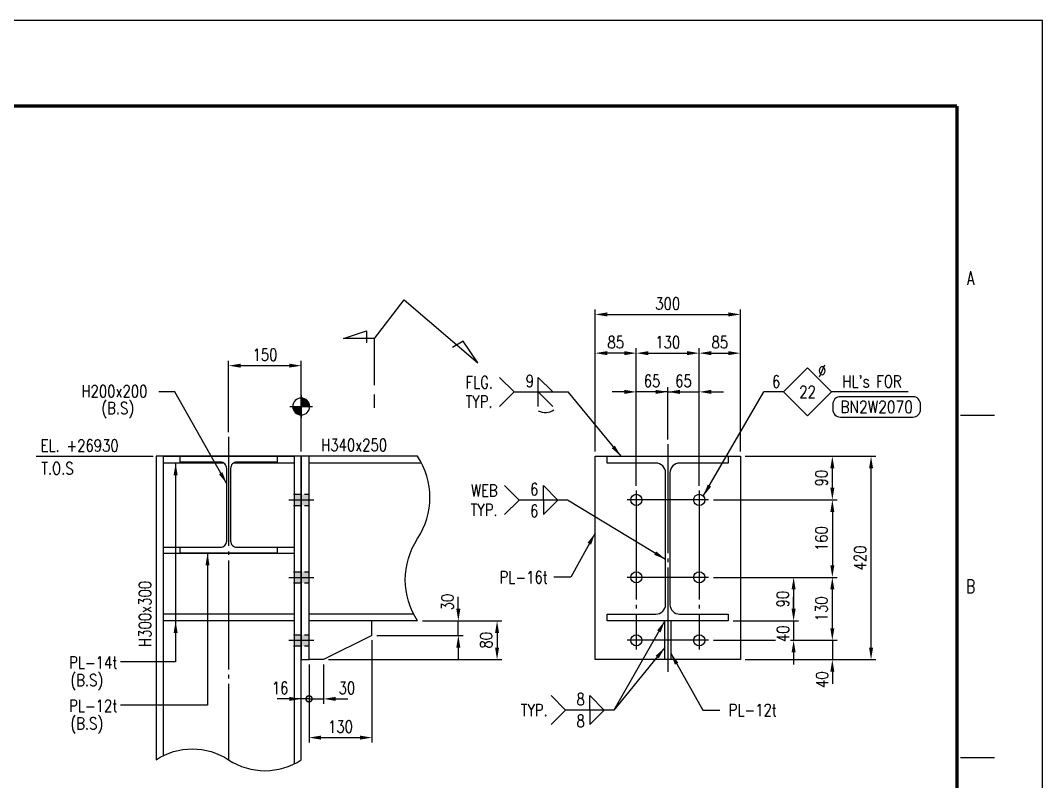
# Model space of a CAD drawing. Header units: millimetres. Extents: x 0 to 232280, y -26939 to 23794.
# Drawn here: x 223835 to 232280, y 17506 to 23794 of the extents above; entities that cross this region are included whole.
import ezdxf
from ezdxf.enums import TextEntityAlignment as Align

# ---------------------------------------------------------------- set-up
doc = ezdxf.new("R2010")
doc.units = ezdxf.units.MM
doc.header["$LTSCALE"] = 30
doc.linetypes.add('JNK-CENTER', pattern=[34, 30, -1.5, 1, -1.5])
doc.linetypes.add('JNK-HIDDEN', pattern=[3, 2, -1])
for name, color, linetype in [('CEN-R', 1, 'JNK-CENTER'), ('CON-C', 4, 'Continuous'), ('CON-G', 3, 'Continuous'), ('CON-W', 7, 'Continuous'), ('CON-Y', 2, 'Continuous'), ('Dim-W', 7, 'Continuous'), ('HID-Y', 2, 'JNK-HIDDEN'), ('STL-OBJT', 7, 'Continuous'), ('TXT-Y', 2, 'Continuous')]:
    doc.layers.add(name, color=color, linetype=linetype)
doc.styles.add('ROMANS', font='ROMANS.shx', dxfattribs={"width": 0.8})
doc.styles.add('SIMPLEX', font='simplex.shx', dxfattribs={"width": 0.8})
doc.dimstyles.new('DIM40', dxfattribs={"dimscale": 40, "dimtxt": 2.5, "dimasz": 2.5, "dimexe": 1, "dimexo": 1, "dimgap": 1, "dimtad": 1, "dimdec": 0, "dimdsep": 46, "dimtxsty": 'SIMPLEX', "dimcen": 0, "dimclrd": 7, "dimclre": 7, "dimclrt": 2, "dimadec": 1, "dimazin": 2, "dimtfac": 1, "dimtdec": 0, "dimtix": 1, "dimtmove": 2, "dimatfit": 2, "dimfxl": 1, "dimtolj": 1, "dimtzin": 0, "dimarcsym": 1})
doc.dimstyles.new('DIM40x4', dxfattribs={"dimscale": 40, "dimtxt": 2.5, "dimasz": 2.5, "dimexe": 1, "dimexo": 1, "dimgap": 1, "dimtad": 1, "dimdec": 1, "dimlfac": 0.25, "dimdsep": 46, "dimtxsty": 'SIMPLEX', "dimcen": 2.5, "dimclrd": 7, "dimclre": 7, "dimclrt": 2, "dimadec": 1, "dimazin": 2, "dimtfac": 1, "dimtdec": 1, "dimtmove": 2, "dimatfit": 3, "dimfxl": 1, "dimtfill": 1, "dimtolj": 1, "dimtzin": 0, "dimarcsym": 1})

# ---------------------------------------------------------------- blocks, each defined once
blk = doc.blocks.new('TITLE')
at = {"color": 7}
for p, q in [((841, 594.85), (0, 594.85)), ((841, 0), (841, 594.85)), ((824.02, 513.34), (831.1, 513.34)), ((824.02, 442.6), (831.1, 442.6))]:
    blk.add_line(p, q, dxfattribs=at)
at = {"color": 7, "const_width": 0.707}
for points in [[(823.32, 577.17), (27.94, 577.17)], [(823.32, 17.33), (823.32, 577.17)]]:
    blk.add_lwpolyline(points, dxfattribs=at)
at = {"color": 7, "style": 'ROMANS', "width": 0.7}
for s, p in [('A', (826.15, 541.63)), ('B', (826.15, 477.97))]:
    blk.add_text(s, height=2.83, dxfattribs=at).set_placement(p, align=Align.MIDDLE)
blk = doc.blocks.new('FS-MARK')
h = blk.add_hatch(color=256)
edge = h.paths.add_edge_path()
edge.add_arc((0, 0), 1.75, 90, 180)
edge.add_line((-1.75, 0), (0, 0))
edge.add_line((0, 0), (0, 1.75))
h = blk.add_hatch(color=256)
edge = h.paths.add_edge_path()
edge.add_line((0, 0), (0, -1.75))
edge.add_arc((0, 0), 1.75, 270, 360)
edge.add_line((1.75, 0), (0, 0))
for p, q in [((0, 2.33), (0, -2.33)), ((2.33, 0), (-2.33, 0))]:
    blk.add_line(p, q)
blk.add_circle((0, 0), 1.75)
at = {"layer": 'CON-Y', "style": 'SIMPLEX', "width": 0.8}
blk.add_attdef('F.S.', (3.19, 1), '', height=2.5, dxfattribs=at)
blk = doc.blocks.new('*D2418')
at = {"layer": 'DEFPOINTS', "color": 0, "transparency": 16777216}
for p in [(226155.2, 20942), (225555.2, 20352.7), (226155.2, 20193)]:
    blk.add_point(p, dxfattribs=at)
at = {"layer": 'Dim-W', "color": 7, "lineweight": -2, "transparency": 16777216}
for p, q in [((225555.2, 20392.7), (225555.2, 20982)), ((226155.2, 20233), (226155.2, 20982)), ((225655.2, 20942), (226055.2, 20942))]:
    blk.add_line(p, q, dxfattribs=at)
at = {"layer": 'Dim-W', "color": 7, "transparency": 16777216}
for points in [[(225655.2, 20958.7), (225655.2, 20925.4), (225555.2, 20942)], [(226055.2, 20958.7), (226055.2, 20925.4), (226155.2, 20942)]]:
    blk.add_solid(points, dxfattribs=at)
at = {"layer": 'Dim-W', "color": 2, "transparency": 16777216, "insert": (225855.2, 21032), "char_height": 100, "attachment_point": 5, "style": 'SIMPLEX', "bg_fill": 3, "box_fill_scale": 1.1, "bg_fill_color": 256, "bg_fill_true_color": 13158600, "bg_fill_transparency": 0}
blk.add_mtext('\\A1;150', dxfattribs=at)
blk = doc.blocks.new('*D2419')
at = {"layer": 'DEFPOINTS', "color": 0, "transparency": 16777216}
for p in [(229443.2, 20725.3), (229183.2, 20293), (229443.2, 19909.7)]:
    blk.add_point(p, dxfattribs=at)
at = {"layer": 'Dim-W', "color": 7, "lineweight": -2, "transparency": 16777216}
for p, q in [((229083.2, 20725.3), (228983.2, 20725.3)), ((229183.2, 20333), (229183.2, 20765.3)), ((229183.2, 20725.3), (229443.2, 20725.3)), ((229443.2, 19949.7), (229443.2, 20765.3)), ((229543.2, 20725.3), (229643.2, 20725.3))]:
    blk.add_line(p, q, dxfattribs=at)
at = {"layer": 'Dim-W', "color": 7, "transparency": 16777216}
for points in [[(229083.2, 20742), (229083.2, 20708.6), (229183.2, 20725.3)], [(229543.2, 20742), (229543.2, 20708.6), (229443.2, 20725.3)]]:
    blk.add_solid(points, dxfattribs=at)
at = {"layer": 'Dim-W', "color": 2, "transparency": 16777216, "insert": (229313.2, 20815.3), "char_height": 100, "attachment_point": 5, "style": 'SIMPLEX', "bg_fill": 3, "box_fill_scale": 1.1, "bg_fill_color": 256, "bg_fill_true_color": 13158600, "bg_fill_transparency": 0}
blk.add_mtext('\\A1;65', dxfattribs=at)
blk = doc.blocks.new('*D2420')
at = {"layer": 'DEFPOINTS', "color": 0, "transparency": 16777216}
for p in [(228923.2, 20725.3), (229183.2, 20293), (228923.2, 19909.7)]:
    blk.add_point(p, dxfattribs=at)
at = {"layer": 'Dim-W', "color": 7, "lineweight": -2, "transparency": 16777216}
for p, q in [((228823.2, 20725.3), (228723.2, 20725.3)), ((228923.2, 19949.7), (228923.2, 20765.3)), ((229183.2, 20725.3), (228923.2, 20725.3)), ((229183.2, 20333), (229183.2, 20765.3)), ((229283.2, 20725.3), (229383.2, 20725.3))]:
    blk.add_line(p, q, dxfattribs=at)
at = {"layer": 'Dim-W', "color": 7, "transparency": 16777216}
for points in [[(228823.2, 20742), (228823.2, 20708.6), (228923.2, 20725.3)], [(229283.2, 20742), (229283.2, 20708.6), (229183.2, 20725.3)]]:
    blk.add_solid(points, dxfattribs=at)
at = {"layer": 'Dim-W', "color": 2, "transparency": 16777216, "insert": (229053.2, 20815.3), "char_height": 100, "attachment_point": 5, "style": 'SIMPLEX', "bg_fill": 3, "box_fill_scale": 1.1, "bg_fill_color": 256, "bg_fill_true_color": 13158600, "bg_fill_transparency": 0}
blk.add_mtext('\\A1;65', dxfattribs=at)
blk = doc.blocks.new('*D2421')
at = {"layer": 'DEFPOINTS', "color": 0, "transparency": 16777216}
for p in [(229443.2, 21045.3), (228923.2, 19909.7), (229443.2, 19909.7)]:
    blk.add_point(p, dxfattribs=at)
at = {"layer": 'Dim-W', "color": 7, "lineweight": -2, "transparency": 16777216}
for p, q in [((228923.2, 19949.7), (228923.2, 21085.3)), ((229023.2, 21045.3), (229343.2, 21045.3)), ((229443.2, 19949.7), (229443.2, 21085.3))]:
    blk.add_line(p, q, dxfattribs=at)
at = {"layer": 'Dim-W', "color": 7, "transparency": 16777216}
for points in [[(229023.2, 21062), (229023.2, 21028.6), (228923.2, 21045.3)], [(229343.2, 21062), (229343.2, 21028.6), (229443.2, 21045.3)]]:
    blk.add_solid(points, dxfattribs=at)
at = {"layer": 'Dim-W', "color": 2, "transparency": 16777216, "insert": (229183.2, 21135.3), "char_height": 100, "attachment_point": 5, "style": 'SIMPLEX', "bg_fill": 3, "box_fill_scale": 1.1, "bg_fill_color": 256, "bg_fill_true_color": 13158600, "bg_fill_transparency": 0}
blk.add_mtext('\\A1;130', dxfattribs=at)
blk = doc.blocks.new('*D2422')
at = {"layer": 'DEFPOINTS', "color": 0, "transparency": 16777216}
for p in [(228583.2, 21045.3), (228583.2, 20193), (228923.2, 19909.7)]:
    blk.add_point(p, dxfattribs=at)
at = {"layer": 'Dim-W', "color": 7, "lineweight": -2, "transparency": 16777216}
for p, q in [((228583.2, 20233), (228583.2, 21085.3)), ((228823.2, 21045.3), (228683.2, 21045.3)), ((228923.2, 19949.7), (228923.2, 21085.3))]:
    blk.add_line(p, q, dxfattribs=at)
at = {"layer": 'Dim-W', "color": 7, "transparency": 16777216}
for points in [[(228683.2, 21062), (228683.2, 21028.6), (228583.2, 21045.3)], [(228823.2, 21062), (228823.2, 21028.6), (228923.2, 21045.3)]]:
    blk.add_solid(points, dxfattribs=at)
at = {"layer": 'Dim-W', "color": 2, "transparency": 16777216, "insert": (228753.2, 21135.3), "char_height": 100, "attachment_point": 5, "style": 'SIMPLEX', "bg_fill": 3, "box_fill_scale": 1.1, "bg_fill_color": 256, "bg_fill_true_color": 13158600, "bg_fill_transparency": 0}
blk.add_mtext('\\A1;85', dxfattribs=at)
blk = doc.blocks.new('*D2423')
at = {"layer": 'DEFPOINTS', "color": 0, "transparency": 16777216}
for p in [(229783.2, 21045.3), (229783.2, 20193), (229443.2, 19909.7)]:
    blk.add_point(p, dxfattribs=at)
at = {"layer": 'Dim-W', "color": 7, "lineweight": -2, "transparency": 16777216}
for p, q in [((229443.2, 19949.7), (229443.2, 21085.3)), ((229543.2, 21045.3), (229683.2, 21045.3)), ((229783.2, 20233), (229783.2, 21085.3))]:
    blk.add_line(p, q, dxfattribs=at)
at = {"layer": 'Dim-W', "color": 7, "transparency": 16777216}
for points in [[(229543.2, 21062), (229543.2, 21028.6), (229443.2, 21045.3)], [(229683.2, 21062), (229683.2, 21028.6), (229783.2, 21045.3)]]:
    blk.add_solid(points, dxfattribs=at)
at = {"layer": 'Dim-W', "color": 2, "transparency": 16777216, "insert": (229613.2, 21135.3), "char_height": 100, "attachment_point": 5, "style": 'SIMPLEX', "bg_fill": 3, "box_fill_scale": 1.1, "bg_fill_color": 256, "bg_fill_true_color": 13158600, "bg_fill_transparency": 0}
blk.add_mtext('\\A1;85', dxfattribs=at)
blk = doc.blocks.new('*D2424')
at = {"layer": 'DEFPOINTS', "color": 0, "transparency": 16777216}
for p in [(229783.2, 21365.3), (228583.2, 20193), (229783.2, 20193)]:
    blk.add_point(p, dxfattribs=at)
at = {"layer": 'Dim-W', "color": 7, "lineweight": -2, "transparency": 16777216}
for p, q in [((228583.2, 20233), (228583.2, 21405.3)), ((229783.2, 20233), (229783.2, 21405.3)), ((228683.2, 21365.3), (229683.2, 21365.3))]:
    blk.add_line(p, q, dxfattribs=at)
at = {"layer": 'Dim-W', "color": 7, "transparency": 16777216}
for points in [[(228683.2, 21382), (228683.2, 21348.6), (228583.2, 21365.3)], [(229683.2, 21382), (229683.2, 21348.6), (229783.2, 21365.3)]]:
    blk.add_solid(points, dxfattribs=at)
at = {"layer": 'Dim-W', "color": 2, "transparency": 16777216, "insert": (229183.2, 21455.3), "char_height": 100, "attachment_point": 5, "style": 'SIMPLEX', "bg_fill": 3, "box_fill_scale": 1.1, "bg_fill_color": 256, "bg_fill_true_color": 13158600, "bg_fill_transparency": 0}
blk.add_mtext('\\A1;300', dxfattribs=at)
blk = doc.blocks.new('*D2425')
at = {"layer": 'DEFPOINTS', "color": 0, "transparency": 16777216}
for p in [(229519.9, 19193), (230543.1, 19193), (229519.9, 18673)]:
    blk.add_point(p, dxfattribs=at)
at = {"layer": 'Dim-W', "color": 7, "lineweight": -2, "transparency": 16777216}
for p, q in [((229559.9, 19193), (230583.1, 19193)), ((230543.1, 18773), (230543.1, 19093)), ((229559.9, 18673), (230583.1, 18673))]:
    blk.add_line(p, q, dxfattribs=at)
at = {"layer": 'Dim-W', "color": 7, "transparency": 16777216}
for points in [[(230526.4, 19093), (230559.7, 19093), (230543.1, 19193)], [(230526.4, 18773), (230559.7, 18773), (230543.1, 18673)]]:
    blk.add_solid(points, dxfattribs=at)
at = {"layer": 'Dim-W', "color": 2, "transparency": 16777216, "insert": (230453.1, 18933), "char_height": 100, "attachment_point": 5, "rotation": 90, "style": 'SIMPLEX', "bg_fill": 3, "box_fill_scale": 1.1, "bg_fill_color": 256, "bg_fill_true_color": 13158600, "bg_fill_transparency": 0}
blk.add_mtext('\\A1;130', dxfattribs=at)
blk = doc.blocks.new('*D2426')
at = {"layer": 'DEFPOINTS', "color": 0, "transparency": 16777216}
for p in [(229519.9, 19833), (229519.9, 19193), (230543.1, 19193)]:
    blk.add_point(p, dxfattribs=at)
at = {"layer": 'Dim-W', "color": 7, "lineweight": -2, "transparency": 16777216}
for p, q in [((229559.9, 19833), (230583.1, 19833)), ((230543.1, 19733), (230543.1, 19293)), ((229559.9, 19193), (230583.1, 19193))]:
    blk.add_line(p, q, dxfattribs=at)
at = {"layer": 'Dim-W', "color": 7, "transparency": 16777216}
for points in [[(230526.4, 19733), (230559.7, 19733), (230543.1, 19833)], [(230526.4, 19293), (230559.7, 19293), (230543.1, 19193)]]:
    blk.add_solid(points, dxfattribs=at)
at = {"layer": 'Dim-W', "color": 2, "transparency": 16777216, "insert": (230453.1, 19513), "char_height": 100, "attachment_point": 5, "rotation": 90, "style": 'SIMPLEX', "bg_fill": 3, "box_fill_scale": 1.1, "bg_fill_color": 256, "bg_fill_true_color": 13158600, "bg_fill_transparency": 0}
blk.add_mtext('\\A1;160', dxfattribs=at)
blk = doc.blocks.new('*D2427')
at = {"layer": 'DEFPOINTS', "color": 0, "transparency": 16777216}
for p in [(229783.2, 20193), (230543.1, 20193), (229519.9, 19833)]:
    blk.add_point(p, dxfattribs=at)
at = {"layer": 'Dim-W', "color": 7, "lineweight": -2, "transparency": 16777216}
for p, q in [((229823.2, 20193), (230583.1, 20193)), ((230543.1, 19933), (230543.1, 20093)), ((229559.9, 19833), (230583.1, 19833))]:
    blk.add_line(p, q, dxfattribs=at)
at = {"layer": 'Dim-W', "color": 7, "transparency": 16777216}
for points in [[(230526.4, 20093), (230559.7, 20093), (230543.1, 20193)], [(230526.4, 19933), (230559.7, 19933), (230543.1, 19833)]]:
    blk.add_solid(points, dxfattribs=at)
at = {"layer": 'Dim-W', "color": 2, "transparency": 16777216, "insert": (230453.1, 20013), "char_height": 100, "attachment_point": 5, "rotation": 90, "style": 'SIMPLEX', "bg_fill": 3, "box_fill_scale": 1.1, "bg_fill_color": 256, "bg_fill_true_color": 13158600, "bg_fill_transparency": 0}
blk.add_mtext('\\A1;90', dxfattribs=at)
blk = doc.blocks.new('*D2428')
at = {"layer": 'DEFPOINTS', "color": 0, "transparency": 16777216}
for p in [(229519.9, 19193), (229683.2, 18833), (230223.1, 18833)]:
    blk.add_point(p, dxfattribs=at)
at = {"layer": 'Dim-W', "color": 7, "lineweight": -2, "transparency": 16777216}
for p, q in [((229559.9, 19193), (230263.1, 19193)), ((230223.1, 19093), (230223.1, 18933)), ((229723.2, 18833), (230263.1, 18833))]:
    blk.add_line(p, q, dxfattribs=at)
at = {"layer": 'Dim-W', "color": 7, "transparency": 16777216}
for points in [[(230206.4, 19093), (230239.7, 19093), (230223.1, 19193)], [(230206.4, 18933), (230239.7, 18933), (230223.1, 18833)]]:
    blk.add_solid(points, dxfattribs=at)
at = {"layer": 'Dim-W', "color": 2, "transparency": 16777216, "insert": (230133.1, 19013), "char_height": 100, "attachment_point": 5, "rotation": 90, "style": 'SIMPLEX', "bg_fill": 3, "box_fill_scale": 1.1, "bg_fill_color": 256, "bg_fill_true_color": 13158600, "bg_fill_transparency": 0}
blk.add_mtext('\\A1;90', dxfattribs=at)
blk = doc.blocks.new('*D2429')
at = {"layer": 'DEFPOINTS', "color": 0, "transparency": 16777216}
for p in [(229783.2, 20193), (230863.1, 20193), (229783.2, 18513)]:
    blk.add_point(p, dxfattribs=at)
at = {"layer": 'Dim-W', "color": 7, "lineweight": -2, "transparency": 16777216}
for p, q in [((229823.2, 20193), (230903.1, 20193)), ((230863.1, 18613), (230863.1, 20093)), ((229823.2, 18513), (230903.1, 18513))]:
    blk.add_line(p, q, dxfattribs=at)
at = {"layer": 'Dim-W', "color": 7, "transparency": 16777216}
for points in [[(230846.4, 20093), (230879.7, 20093), (230863.1, 20193)], [(230846.4, 18613), (230879.7, 18613), (230863.1, 18513)]]:
    blk.add_solid(points, dxfattribs=at)
at = {"layer": 'Dim-W', "color": 2, "transparency": 16777216, "insert": (230773.1, 19353), "char_height": 100, "attachment_point": 5, "rotation": 90, "style": 'SIMPLEX', "bg_fill": 3, "box_fill_scale": 1.1, "bg_fill_color": 256, "bg_fill_true_color": 13158600, "bg_fill_transparency": 0}
blk.add_mtext('\\A1;420', dxfattribs=at)
blk = doc.blocks.new('BOLTHOLE')
at = {"layer": 'CON-W'}
blk.add_line((25.7, 0), (9.9, 0), dxfattribs=at)
blk.add_lwpolyline([(0, 0), (4.95, 4.95), (9.9, 0), (4.95, -4.95)], close=True, dxfattribs=at)
at = {"layer": 'CON-Y', "style": 'SIMPLEX', "width": 0.8}
for s, p in [('%%C', (8.81, 3.12)), ("HL's FOR", (24.37, 0.9))]:
    blk.add_text(s, height=2.5, dxfattribs=at).set_placement(p, align=Align.RIGHT)
blk.add_attdef('4', text='', height=2.5, dxfattribs=at).set_placement((-0.69, 0.87), align=Align.RIGHT)
blk.add_attdef('22', text='', height=2.5, dxfattribs=at).set_placement((4.95, 0), align=Align.MIDDLE_CENTER)
blk = doc.blocks.new('boltmark')
at = {"layer": 'CON-Y'}
blk.add_lwpolyline([(0, -4.2), (15, -4.2, 0.414214), (16.56, -2.64), (16.56, -1.56, 0.414214), (15, 0), (0, 0, 0.414214), (-1.56, -1.56), (-1.56, -2.64, 0.414214)], format="xyb", close=True, dxfattribs=at)
at = {"layer": 'CON-G', "style": 'SIMPLEX', "width": 0.802523}
blk.add_attdef('BN2W1650', text='', height=2.5, dxfattribs=at).set_placement((0, -3.35), (15, -3.35), align=Align.FIT)
blk = doc.blocks.new('*D2396')
at = {"layer": 'DEFPOINTS', "color": 0, "transparency": 16777216}
for p in [(230543.1, 18673), (229783.2, 18513), (230543.1, 18513)]:
    blk.add_point(p, dxfattribs=at)
at = {"layer": 'Dim-W', "color": 7, "lineweight": -2, "transparency": 16777216}
for p, q in [((230543.1, 18773), (230543.1, 18873)), ((230543.1, 18673), (230543.1, 18513)), ((229823.2, 18513), (230583.1, 18513)), ((230543.1, 18413), (230543.1, 18313))]:
    blk.add_line(p, q, dxfattribs=at)
at = {"layer": 'Dim-W', "color": 7, "transparency": 16777216}
blk.add_solid([(230526.4, 18773), (230559.7, 18773), (230543.1, 18673)], dxfattribs=at)
at = {"layer": 'Dim-W', "color": 2, "transparency": 16777216, "insert": (230458.2, 18347.7), "char_height": 100, "attachment_point": 5, "rotation": 90, "style": 'SIMPLEX', "bg_fill": 3, "box_fill_scale": 1.1, "bg_fill_color": 256, "bg_fill_true_color": 13158600, "bg_fill_transparency": 0}
blk.add_mtext('\\A1;40', dxfattribs=at)
at = {"layer": 'Dim-W', "color": 7, "transparency": 16777216}
blk.add_solid([(230526.4, 18413), (230559.7, 18413), (230543.1, 18513)], dxfattribs=at)
blk = doc.blocks.new('*D2397')
at = {"layer": 'Dim-W', "color": 7, "lineweight": -2, "transparency": 16777216}
for p, q in [((230223.1, 18933), (230223.1, 19033)), ((230223.1, 18573), (230223.1, 18473))]:
    blk.add_line(p, q, dxfattribs=at)
at = {"layer": 'Dim-W', "color": 2, "transparency": 16777216, "insert": (230135.3, 18726.5), "char_height": 100, "attachment_point": 5, "rotation": 90, "style": 'SIMPLEX', "bg_fill": 3, "box_fill_scale": 1.1, "bg_fill_color": 256, "bg_fill_true_color": 13158600, "bg_fill_transparency": 0}
blk.add_mtext('\\A1;40', dxfattribs=at)
at = {"layer": 'DEFPOINTS', "color": 0, "transparency": 16777216}
for p in [(230223.1, 18833), (230223.1, 18673), (230223.1, 18673)]:
    blk.add_point(p, dxfattribs=at)
at = {"layer": 'Dim-W', "color": 7, "lineweight": -2, "transparency": 16777216}
blk.add_line((230223.1, 18833), (230223.1, 18673), dxfattribs=at)
at = {"layer": 'Dim-W', "color": 7, "transparency": 16777216}
for points in [[(230206.4, 18933), (230239.7, 18933), (230223.1, 18833)], [(230206.4, 18573), (230239.7, 18573), (230223.1, 18673)]]:
    blk.add_solid(points, dxfattribs=at)
blk = doc.blocks.new('weld-sy6')
blk.add_lwpolyline([(0, -3.2), (0, 0), (3.2, -3.2)])
blk.add_arc((1.53, -1.19), 3.36, 242.2167, 304.6401)
blk = doc.blocks.new('SECMARK4')
at = {"layer": 'CON-C'}
blk.add_line((0, 0), (-2.72, 0), dxfattribs=at)
blk.add_lwpolyline([(-4.67, 0), (-14.32, 0), (-14.32, -6.45), (-15.93, -1.66), (-13.39, -1.66)], dxfattribs=at)
at = {"layer": 'CON-C', "style": 'SIMPLEX', "width": 0.8}
blk.add_attdef('TAG', text='', height=3.5, dxfattribs=at).set_placement((-7.82, -4.86), align=Align.CENTER)
blk = doc.blocks.new('A$C51EC6C90')
at = {"layer": 'CON-C'}
for p, q in [((0, 236.4), (505.7, 859.4)), ((505.7, 859.4), (328.9, 733.4)), ((328.9, 733.4), (382.2, 645.2)), ((326.8, 0), (0, 236.4))]:
    blk.add_line(p, q, dxfattribs=at)
blk = doc.blocks.new('*D2305')
at = {"layer": 'DEFPOINTS', "color": 0, "transparency": 16777216}
for p in [(226219.2, 18513), (226339.2, 18513), (226339.2, 18188.9)]:
    blk.add_point(p, dxfattribs=at)
at = {"layer": 'Dim-W', "color": 7, "lineweight": -2, "transparency": 16777216}
for p, q in [((226219.2, 18473), (226219.2, 18148.9)), ((226339.2, 18473), (226339.2, 18148.9)), ((226219.2, 18188.9), (226119.2, 18188.9)), ((226219.2, 18188.9), (226339.2, 18188.9)), ((226439.2, 18188.9), (226539.2, 18188.9))]:
    blk.add_line(p, q, dxfattribs=at)
at = {"layer": 'Dim-W', "color": 2, "transparency": 16777216, "insert": (226532.2, 18278.9), "char_height": 100, "attachment_point": 5, "style": 'SIMPLEX', "bg_fill": 3, "box_fill_scale": 1.1, "bg_fill_color": 256, "bg_fill_true_color": 13158600, "bg_fill_transparency": 0}
blk.add_mtext('\\A1;30', dxfattribs=at)
at = {"layer": 'Dim-W', "color": 7, "transparency": 16777216}
blk.add_solid([(226439.2, 18205.5), (226439.2, 18172.2), (226339.2, 18188.9)], dxfattribs=at)
blk = doc.blocks.new('_None')
blk = doc.blocks.new('_DotSmall')
at = {"color": 0, "linetype": 'ByBlock', "const_width": 0.5}
blk.add_lwpolyline([(-0.0625, 0, 1), (0.0625, 0, 1)], format="xyb", close=True, dxfattribs=at)
blk = doc.blocks.new('*D2306')
at = {"layer": 'DEFPOINTS', "color": 0, "transparency": 16777216}
for p in [(226155.2, 18188.9), (226155.2, 18188.9), (226219.2, 18188.9)]:
    blk.add_point(p, dxfattribs=at)
at = {"layer": 'Dim-W', "color": 7, "lineweight": -2, "transparency": 16777216}
for p, q in [((226055.2, 18188.9), (225955.2, 18188.9)), ((226219.2, 18188.9), (226155.2, 18188.9)), ((226219.2, 18188.9), (226319.2, 18188.9))]:
    blk.add_line(p, q, dxfattribs=at)
at = {"layer": 'Dim-W', "color": 7, "lineweight": -2, "transparency": 16777216, "xscale": 100, "yscale": 100, "zscale": 100, "rotation": 180}
blk.add_blockref('_DotSmall', (226219.2, 18188.9), dxfattribs=at)
at = {"layer": 'Dim-W', "color": 2, "transparency": 16777216, "insert": (225980, 18278.9), "char_height": 100, "attachment_point": 5, "style": 'SIMPLEX', "bg_fill": 3, "box_fill_scale": 1.1, "bg_fill_color": 256, "bg_fill_true_color": 13158600, "bg_fill_transparency": 0}
blk.add_mtext('\\A1;16', dxfattribs=at)
at = {"layer": 'Dim-W', "color": 7, "transparency": 16777216}
blk.add_solid([(226055.2, 18205.5), (226055.2, 18172.2), (226155.2, 18188.9)], dxfattribs=at)
blk = doc.blocks.new('*D2307')
at = {"layer": 'DEFPOINTS', "color": 0, "transparency": 16777216}
for p in [(226739.2, 18713), (226219.2, 18513), (226739.2, 17868.9)]:
    blk.add_point(p, dxfattribs=at)
at = {"layer": 'Dim-W', "color": 7, "lineweight": -2, "transparency": 16777216}
for p, q in [((226739.2, 18673), (226739.2, 17828.9)), ((226219.2, 18473), (226219.2, 17828.9)), ((226319.2, 17868.9), (226639.2, 17868.9))]:
    blk.add_line(p, q, dxfattribs=at)
at = {"layer": 'Dim-W', "color": 7, "transparency": 16777216}
for points in [[(226319.2, 17885.5), (226319.2, 17852.2), (226219.2, 17868.9)], [(226639.2, 17885.5), (226639.2, 17852.2), (226739.2, 17868.9)]]:
    blk.add_solid(points, dxfattribs=at)
at = {"layer": 'Dim-W', "color": 2, "transparency": 16777216, "insert": (226479.2, 17958.9), "char_height": 100, "attachment_point": 5, "style": 'SIMPLEX', "bg_fill": 3, "box_fill_scale": 1.1, "bg_fill_color": 256, "bg_fill_true_color": 13158600, "bg_fill_transparency": 0}
blk.add_mtext('\\A1;130', dxfattribs=at)
blk = doc.blocks.new('*D2308')
at = {"layer": 'DEFPOINTS', "color": 0, "transparency": 16777216}
for p in [(227116.3, 18833), (227452.8, 18833), (226739.2, 18713)]:
    blk.add_point(p, dxfattribs=at)
at = {"layer": 'Dim-W', "color": 7, "lineweight": -2, "transparency": 16777216}
for p, q in [((227452.8, 18933), (227452.8, 19033)), ((227156.3, 18833), (227492.8, 18833)), ((227452.8, 18713), (227452.8, 18833)), ((226779.2, 18713), (227492.8, 18713)), ((227452.8, 18613), (227452.8, 18513))]:
    blk.add_line(p, q, dxfattribs=at)
at = {"layer": 'Dim-W', "color": 7, "transparency": 16777216}
blk.add_solid([(227436.1, 18613), (227469.4, 18613), (227452.8, 18713)], dxfattribs=at)
at = {"layer": 'Dim-W', "color": 2, "transparency": 16777216, "insert": (227362.8, 18989.1), "char_height": 100, "attachment_point": 5, "rotation": 90, "style": 'SIMPLEX', "bg_fill": 3, "box_fill_scale": 1.1, "bg_fill_color": 256, "bg_fill_true_color": 13158600, "bg_fill_transparency": 0}
blk.add_mtext('\\A1;30', dxfattribs=at)
at = {"layer": 'Dim-W', "color": 7, "transparency": 16777216}
blk.add_solid([(227436.1, 18933), (227469.4, 18933), (227452.8, 18833)], dxfattribs=at)
blk = doc.blocks.new('*D2309')
at = {"layer": 'DEFPOINTS', "color": 0, "transparency": 16777216}
for p in [(227452.8, 18833), (226339.2, 18513), (227772.8, 18513)]:
    blk.add_point(p, dxfattribs=at)
at = {"layer": 'Dim-W', "color": 7, "lineweight": -2, "transparency": 16777216}
for p, q in [((227492.8, 18833), (227812.8, 18833)), ((227772.8, 18733), (227772.8, 18613)), ((226379.2, 18513), (227812.8, 18513))]:
    blk.add_line(p, q, dxfattribs=at)
at = {"layer": 'Dim-W', "color": 7, "transparency": 16777216}
for points in [[(227756.1, 18733), (227789.4, 18733), (227772.8, 18833)], [(227756.1, 18613), (227789.4, 18613), (227772.8, 18513)]]:
    blk.add_solid(points, dxfattribs=at)
at = {"layer": 'Dim-W', "color": 2, "transparency": 16777216, "insert": (227682.8, 18673), "char_height": 100, "attachment_point": 5, "rotation": 90, "style": 'SIMPLEX', "bg_fill": 3, "box_fill_scale": 1.1, "bg_fill_color": 256, "bg_fill_true_color": 13158600, "bg_fill_transparency": 0}
blk.add_mtext('\\A1;80', dxfattribs=at)

msp = doc.modelspace()

# ---------------------------------------------------------------- hatches: boundary and pattern name
at = {"layer": 'CON-W'}
h = msp.add_hatch(color=256, dxfattribs=at)
h.paths.add_polyline_path([(226155.17, 19832.99), (226155.17, 19878.99), (226091.17, 19878.99), (226091.17, 19832.99)])
h.paths.add_polyline_path([(226219.17, 19832.99), (226219.17, 19878.99), (226155.17, 19878.99), (226155.17, 19832.99)])
h.paths.add_polyline_path([(226219.17, 19786.99), (226219.17, 19832.99), (226155.17, 19832.99), (226155.17, 19786.99)])
h.paths.add_polyline_path([(226155.17, 19786.99), (226155.17, 19832.99), (226091.17, 19832.99), (226091.17, 19786.99)])
h = msp.add_hatch(color=256, dxfattribs=at)
h.paths.add_polyline_path([(226155.17, 19238.99), (226091.17, 19238.99), (226091.17, 19192.99), (226155.17, 19192.99)])
h.paths.add_polyline_path([(226219.17, 19238.99), (226155.17, 19238.99), (226155.17, 19192.99), (226219.17, 19192.99)])
h.paths.add_polyline_path([(226219.17, 19192.99), (226155.17, 19192.99), (226155.17, 19146.99), (226219.17, 19146.99)])
h.paths.add_polyline_path([(226155.17, 19192.99), (226091.17, 19192.99), (226091.17, 19146.99), (226155.17, 19146.99)])
h = msp.add_hatch(color=256, dxfattribs=at)
h.paths.add_polyline_path([(226155.17, 18718.99), (226091.17, 18718.99), (226091.17, 18672.99), (226155.17, 18672.99)])
h.paths.add_polyline_path([(226219.17, 18718.99), (226155.17, 18718.99), (226155.17, 18672.99), (226219.17, 18672.99)])
h.paths.add_polyline_path([(226219.17, 18672.99), (226155.17, 18672.99), (226155.17, 18626.99), (226219.17, 18626.99)])
h.paths.add_polyline_path([(226155.17, 18672.99), (226091.17, 18672.99), (226091.17, 18626.99), (226155.17, 18626.99)])

# ---------------------------------------------------------------- linework, layer by layer
for p, q in [((228155.65, 19831.21), (228155.65, 19951.21)), ((228155.65, 19951.21), (228275.65, 19831.21)), ((228155.65, 19831.21), (228155.65, 19711.21)), ((228155.65, 19711.21), (228275.65, 19831.21)), ((228538.89, 18096.53), (228538.89, 18216.53)), ((228538.89, 18216.53), (228658.89, 18096.53)), ((228538.89, 18096.53), (228538.89, 17976.53)), ((228538.89, 17976.53), (228658.89, 18096.53))]:
    msp.add_line(p, q)
msp.add_lwpolyline([(228113.3, 20725.28), (228113.3, 20845.28), (228233.3, 20725.28)])
at = {"layer": 'CEN-R'}
for p, q in [((225555.17, 20352.73), (225555.17, 17685.54)), ((225555.17, 20352.73), (225555.17, 17685.54)), ((229183.23, 20292.99), (229183.23, 18412.99)), ((228923.23, 19909.66), (228923.23, 18596.31)), ((229443.23, 19909.66), (229443.23, 18596.31)), ((226051.17, 19832.99), (226259.17, 19832.99)), ((229519.89, 19832.99), (228846.56, 19832.99)), ((226051.17, 19192.99), (226259.17, 19192.99)), ((229519.89, 19192.99), (228846.56, 19192.99)), ((226051.17, 18672.99), (226259.17, 18672.99)), ((229519.89, 18672.99), (228846.56, 18672.99))]:
    msp.add_line(p, q, dxfattribs=at)
at = {"layer": 'CON-G'}
for p, q in [((226155.17, 20192.99), (224955.17, 20192.99)), ((224955.17, 20192.99), (224955.17, 17685.54)), ((225015.17, 20192.99), (225015.17, 17719.76)), ((226155.17, 17685.54), (226155.17, 20192.99)), ((227116.26, 20192.99), (226155.17, 20192.99)), ((225514.88, 20136.99), (225015.17, 20136.99)), ((226095.17, 20136.99), (225595.46, 20136.99)), ((227149.01, 20136.99), (226219.17, 20136.99)), ((225015.17, 19440.99), (225487.17, 19440.99)), ((225623.17, 19440.99), (226095.17, 19440.99)), ((225015.17, 19392.99), (226095.17, 19392.99)), ((226097.65, 18888.99), (225015.17, 18888.99)), ((226095.17, 18832.99), (225015.17, 18832.99)), ((227083.51, 18888.99), (226219.17, 18888.99)), ((227116.26, 18832.99), (226219.17, 18832.99)), ((226739.17, 18712.99), (226739.17, 18832.99)), ((229159.23, 18512.99), (229159.23, 18832.99)), ((229207.23, 18832.99), (229207.23, 18512.99)), ((226739.17, 18712.99), (226339.17, 18512.99)), ((226339.17, 18512.99), (226219.17, 18512.99))]:
    msp.add_line(p, q, dxfattribs=at)
for points in [[(225155.17, 19392.99), (225155.17, 19440.99), (225487.17, 19440.99, 0.4142136), (225539.17, 19492.99), (225539.17, 20092.99, 0.4142136), (225487.17, 20144.99), (225155.17, 20144.99), (225155.17, 20192.99), (225955.17, 20192.99), (225955.17, 20144.99), (225623.17, 20144.99, 0.4142136), (225571.17, 20092.99), (225571.17, 19492.99, 0.4142136), (225623.17, 19440.99), (225955.17, 19440.99), (225955.17, 19392.99)], [(228683.23, 18832.99), (228683.23, 18888.99), (229085.23, 18888.99, 0.4142136), (229165.23, 18968.99), (229165.23, 20056.99, 0.4142136), (229085.23, 20136.99), (228683.23, 20136.99), (228683.23, 20192.99), (229683.23, 20192.99), (229683.23, 20136.99), (229281.23, 20136.99, 0.4142136), (229201.23, 20056.99), (229201.23, 18968.99, 0.4142136), (229281.23, 18888.99), (229683.23, 18888.99), (229683.23, 18832.99)]]:
    msp.add_lwpolyline(points, format="xyb", close=True, dxfattribs=at)
for points in [[(226219.17, 20192.99), (226155.17, 20192.99), (226155.17, 18512.99), (226219.17, 18512.99)], [(229783.23, 20192.99), (229783.23, 18512.99), (228583.23, 18512.99), (228583.23, 20192.99)]]:
    msp.add_lwpolyline(points, close=True, dxfattribs=at)
for centre in [(228923.23, 19832.99), (229443.23, 19832.99), (228923.23, 19192.99), (229443.23, 19192.99), (228923.23, 18672.99), (229443.23, 18672.99)]:
    msp.add_circle(centre, 46, dxfattribs=at)
at = {"layer": 'CON-W'}
for p, q in [((227914.31, 20725.28), (228359.27, 20725.28)), ((230140.72, 20725.28), (229976.02, 20725.28)), ((227835.65, 19951.21), (227955.65, 19831.21)), ((227955.65, 19831.21), (227835.65, 19711.21)), ((228355.65, 19831.21), (227955.65, 19831.21)), ((228218.89, 18216.53), (228338.89, 18096.53)), ((228338.89, 18096.53), (228218.89, 17976.53)), ((228738.89, 18096.53), (228338.89, 18096.53))]:
    msp.add_line(p, q, dxfattribs=at)
msp.add_lwpolyline([(227794.31, 20845.28), (227914.31, 20725.28), (227794.31, 20605.28)], dxfattribs=at)
for points in [[(227116.26, 18832.99, -0.2992863), (227116.26, 19512.99, 0.2992863), (227116.26, 20192.99)], [(224955.17, 17685.54, -0.2992863), (225555.17, 17685.54, 0.2992863), (226155.17, 17685.54)]]:
    msp.add_lwpolyline(points, format="xyb", dxfattribs=at)
at = {"layer": 'Dim-W'}
for p, q in [((223964.51, 20192.99), (224930.66, 20192.99)), ((225116.96, 18494.8), (224660.28, 18494.8)), ((225380.47, 18136.99), (224660.28, 18136.99))]:
    msp.add_line(p, q, dxfattribs=at)
at = {"layer": 'HID-Y'}
for p, q in [((226091.17, 19878.99), (226219.17, 19878.99)), ((226091.17, 19786.99), (226219.17, 19786.99)), ((226091.17, 19238.99), (226219.17, 19238.99)), ((226091.17, 19146.99), (226219.17, 19146.99)), ((226091.17, 18718.99), (226219.17, 18718.99)), ((226091.17, 18626.99), (226219.17, 18626.99))]:
    msp.add_line(p, q, dxfattribs=at)
at = {"layer": 'STL-OBJT'}
msp.add_line((225109.64, 20724.33), (224979.16, 20724.33), dxfattribs=at)

# ---------------------------------------------------------------- block references
at = {"linetype": 'ByBlock', "xscale": 39.99999999599994, "yscale": 39.99999999599994, "zscale": 39.99999999599994}
msp.add_blockref('TITLE', (198639.93, 0), dxfattribs=at)
at = {"xscale": 40, "yscale": 40, "zscale": 40}
msp.add_blockref('BOLTHOLE', (230140.72, 20725.28), dxfattribs=at).add_auto_attribs({'4': '6', '22': '22'})
ref = msp.add_blockref('boltmark', (230609.1, 20685.28), dxfattribs=dict(xscale=40, yscale=40, zscale=40))
ref.add_attrib('BN2W1650', 'BN2W2070', dxfattribs={"layer": 'CON-G', "height": 100, "style": 'SIMPLEX', "width": 0.782585}).set_placement((230609.1, 20551.3), (231209.09, 20551.3), align=Align.FIT)
at = {"layer": 'CON-W', "xscale": 40, "yscale": 40, "zscale": 40, "rotation": 270}
msp.add_blockref('SECMARK4', (226761.06, 20593.71), dxfattribs=at)
at = {"layer": 'CON-W'}
for name, p, xscale, yscale, zscale in [('FS-MARK', (226155.17, 20604.61), -40, 40, 40), ('weld-sy6', (228113.3, 20725.28), 37.5, 37.5, 37.5)]:
    msp.add_blockref(name, p, dxfattribs=dict(at, xscale=xscale, yscale=yscale, zscale=zscale))
at = {"layer": 'Dim-W', "rotation": 268.4236942937541}
msp.add_blockref('A$C51EC6C90', (226770.05, 21493.08), dxfattribs=at)

# ---------------------------------------------------------------- texts
at = {"layer": 'CON-W', "color": 2, "style": 'SIMPLEX', "width": 0.8}
for s, p in [('9', (228009.37, 20765.28)), ('6', (228045.65, 19871.21)), ('6', (228045.65, 19691.21)), ('8', (228428.89, 18136.53)), ('8', (228428.89, 17956.53))]:
    msp.add_text(s, height=100, dxfattribs=at).set_placement(p)
at = {"layer": 'CON-Y', "style": 'SIMPLEX', "width": 0.8}
for s, p in [('H200x200', (224338.96, 20680.35)), ('(B.S)', (224503.01, 20541.38)), ('H340x250', (226319.39, 20236.75)), ('(B.S)', (224247.59, 18293.48)), ('(B.S)', (224247.59, 17935.67))]:
    msp.add_text(s, height=100, dxfattribs=at).set_placement(p)
for s, rotation, p in [('EL. +26930', 360, (224001.68, 20231.62)), ('T.O.S', 360, (224006.9, 20043.26)), ('H300x300', 90, (224914.15, 18618.54))]:
    msp.add_text(s, height=100, rotation=rotation, dxfattribs=at).set_placement(p)
at = {"layer": 'TXT-Y', "style": 'SIMPLEX', "width": 0.8}
for s, p in [('FLG.', (227512.87, 20804.48)), ('TYP.', (227512.87, 20644.48)), ('WEB', (227558.01, 19910.41)), ('TYP.', (227554.2, 19750.41)), ('TYP.', (227968.47, 18096.45))]:
    msp.add_text(s, height=100, dxfattribs=at).set_placement(p, align=Align.MIDDLE_LEFT)
for s, p in [('PL-16t', (228191.5, 19193.21)), ('PL-14t', (224634.74, 18489.39)), ('PL-12t', (224634.74, 18131.58)), ('PL-12t', (230084.18, 18096.53))]:
    msp.add_text(s, height=100, dxfattribs=at).set_placement(p, align=Align.MIDDLE_RIGHT)

# ---------------------------------------------------------------- leaders
at = {"layer": 'CON-G'}
for points in [[(225116.96, 20136.99), (225116.96, 18553.3)], [(225380.47, 19392.99), (225380.47, 18136.99)], [(225116.96, 18832.99), (225116.96, 18494.8)]]:
    msp.add_leader(points, dimstyle='DIM40x4', override={"dimgap": 1, "dimtad": 0, "dimdec": 0, "dimtdec": 0, "dimatfit": 2, "dimtfill": 0}, dxfattribs=at)
at = {"layer": 'Dim-W'}
for points in [[(229165.23, 19341.49), (228355.65, 19831.21)], [(229159.23, 18832.99), (228738.89, 18096.53)], [(229159.23, 18612.17), (228738.89, 18096.53)]]:
    msp.add_leader(points, dimstyle='DIM40x4', override={"dimgap": 1, "dimtad": 0, "dimdec": 0, "dimtdec": 0, "dimatfit": 2, "dimtfill": 0}, dxfattribs=at)
at = {"layer": 'STL-OBJT'}
for points in [[(228583.23, 19558.69), (228383.1, 19193.21), (228243.1, 19193.21)], [(229207.23, 18566.75), (229473.53, 18096.53), (229613.53, 18096.53)]]:
    msp.add_leader(points, dimstyle='DIM40', dxfattribs=at)

# ---------------------------------------------------------------- next in the draw order: dimensions: what is measured, and where the dimension line sits
at = {"layer": 'Dim-W'}
for base, p1, p2, picture, middle in [((226155.17, 20942.04), (225555.17, 20352.73), (226155.17, 20192.99), '*D2418', (225855.17, 21032.04)), ((229443.23, 20725.28), (229183.23, 20292.99), (229443.23, 19909.66), '*D2419', (229313.23, 20815.28))]:
    dim = msp.add_linear_dim(base=base, p1=p1, p2=p2, dimstyle='DIM40x4', dxfattribs=at)
    dim.commit()
    dim.dimension.update_dxf_attribs({"geometry": picture, "text_midpoint": middle})
dim = msp.add_linear_dim(base=(230543.07, 19192.99), p1=(229519.89, 18672.99), p2=(229519.89, 19192.99), angle=90, dimstyle='DIM40x4', dxfattribs=at)
dim.commit()
dim.dimension.update_dxf_attribs({"geometry": '*D2425', "text_midpoint": (230453.07, 18932.99)})

# ---------------------------------------------------------------- next in the draw order: linework, layer by layer
at = {"layer": 'CON-G'}
for p, q in [((225015.17, 20192.99), (226095.17, 20192.99)), ((226095.17, 20192.99), (226095.17, 17651.32))]:
    msp.add_line(p, q, dxfattribs=at)

# ---------------------------------------------------------------- next in the draw order: dimensions: what is measured, and where the dimension line sits
at = {"layer": 'Dim-W'}
for base, p1, p2, angle, picture, middle in [((228923.23, 20725.28), (229183.23, 20292.99), (228923.23, 19909.66), 180, '*D2420', (229053.23, 20815.28)), ((230543.07, 19192.99), (229519.89, 19832.99), (229519.89, 19192.99), 270, '*D2426', (230453.07, 19512.99))]:
    dim = msp.add_linear_dim(base=base, p1=p1, p2=p2, angle=angle, dimstyle='DIM40x4', dxfattribs=at)
    dim.commit()
    dim.dimension.update_dxf_attribs({"geometry": picture, "text_midpoint": middle})

# ---------------------------------------------------------------- next in the draw order: leaders
at = {"layer": 'CON-G'}
msp.add_leader([(225539.17, 19966.46), (225109.64, 20724.33)], dimstyle='DIM40x4', override={"dimgap": 1, "dimtad": 0, "dimdec": 0, "dimtdec": 0, "dimatfit": 2, "dimtfill": 0}, dxfattribs=at)

# ---------------------------------------------------------------- next in the draw order: dimensions: what is measured, and where the dimension line sits
at = {"layer": 'Dim-W'}
dim = msp.add_linear_dim(base=(229443.23, 21045.28), p1=(228923.23, 19909.66), p2=(229443.23, 19909.66), dimstyle='DIM40x4', dxfattribs=at)
dim.commit()
dim.dimension.update_dxf_attribs({"geometry": '*D2421', "text_midpoint": (229183.23, 21135.28)})
dim = msp.add_linear_dim(base=(230223.07, 18832.99), p1=(229519.89, 19192.99), p2=(229683.23, 18832.99), angle=270, dimstyle='DIM40x4', dxfattribs=at)
dim.commit()
dim.dimension.update_dxf_attribs({"geometry": '*D2428', "text_midpoint": (230133.07, 19012.99)})
dim = msp.add_linear_dim(base=(226339.17, 18188.86), p1=(226219.17, 18512.99), p2=(226339.17, 18512.99), dimstyle='DIM40x4', override={"dimblk1": 'None', "dimsah": 1, "dimtix": 1}, dxfattribs=at)
dim.commit()
dim.dimension.update_dxf_attribs({"geometry": '*D2305', "text_midpoint": (226532.2, 18278.86), "dimtype": 160})

# ---------------------------------------------------------------- next in the draw order: dimensions: what is measured, and where the dimension line sits
dim = msp.add_linear_dim(base=(228583.23, 21045.28), p1=(228923.23, 19909.66), p2=(228583.23, 20192.99), angle=180, dimstyle='DIM40x4', dxfattribs=at)
dim.commit()
dim.dimension.update_dxf_attribs({"geometry": '*D2422', "text_midpoint": (228753.23, 21135.28)})
dim = msp.add_linear_dim(base=(229783.23, 21045.28), p1=(229443.23, 19909.66), p2=(229783.23, 20192.99), dimstyle='DIM40x4', dxfattribs=at)
dim.commit()
dim.dimension.update_dxf_attribs({"geometry": '*D2423', "text_midpoint": (229613.23, 21135.28)})
dim = msp.add_linear_dim(base=(226155.17, 18188.86), p1=(226219.17, 18188.86), p2=(226155.17, 18188.86), dimstyle='DIM40x4', override={"dimblk1": 'DotSmall', "dimsah": 1, "dimtix": 1}, dxfattribs=at)
dim.commit()
dim.dimension.update_dxf_attribs({"geometry": '*D2306', "text_midpoint": (225980.02, 18278.86), "dimtype": 160})

# ---------------------------------------------------------------- next in the draw order: dimensions: what is measured, and where the dimension line sits
dim = msp.add_linear_dim(base=(229783.23, 21365.28), p1=(228583.23, 20192.99), p2=(229783.23, 20192.99), dimstyle='DIM40x4', dxfattribs=at)
dim.commit()
dim.dimension.update_dxf_attribs({"geometry": '*D2424', "text_midpoint": (229183.23, 21455.28)})
dim = msp.add_linear_dim(base=(226739.17, 17868.86), p1=(226219.17, 18512.99), p2=(226739.17, 18712.99), dimstyle='DIM40x4', override={"dimtix": 1}, dxfattribs=at)
dim.commit()
dim.dimension.update_dxf_attribs({"geometry": '*D2307', "text_midpoint": (226479.17, 17958.86)})

# ---------------------------------------------------------------- next in the draw order: dimensions: what is measured, and where the dimension line sits
dim = msp.add_linear_dim(base=(230543.07, 20192.99), p1=(229519.89, 19832.99), p2=(229783.23, 20192.99), angle=90, dimstyle='DIM40x4', dxfattribs=at)
dim.commit()
dim.dimension.update_dxf_attribs({"geometry": '*D2427', "text_midpoint": (230453.07, 20012.99)})
dim = msp.add_linear_dim(base=(227452.75, 18832.99), p1=(226739.17, 18712.99), p2=(227116.26, 18832.99), angle=90, dimstyle='DIM40x4', override={"dimtix": 1}, dxfattribs=at)
dim.commit()
dim.dimension.update_dxf_attribs({"geometry": '*D2308', "text_midpoint": (227362.75, 18989.05), "dimtype": 160})

# ---------------------------------------------------------------- next in the draw order: leaders
at = {"layer": 'CON-G'}
msp.add_leader([(228797.02, 20192.99), (228359.27, 20725.28)], dimstyle='DIM40x4', override={"dimgap": 1, "dimtad": 0, "dimdec": 0, "dimtdec": 0, "dimatfit": 2, "dimtfill": 0}, dxfattribs=at)

# ---------------------------------------------------------------- next in the draw order: dimensions: what is measured, and where the dimension line sits
at = {"layer": 'Dim-W'}
dim = msp.add_linear_dim(base=(230863.07, 20192.99), p1=(229783.23, 18512.99), p2=(229783.23, 20192.99), angle=90, dimstyle='DIM40x4', dxfattribs=at)
dim.commit()
dim.dimension.update_dxf_attribs({"geometry": '*D2429', "text_midpoint": (230773.07, 19352.99)})
dim = msp.add_linear_dim(base=(227772.75, 18512.99), p1=(227452.75, 18832.99), p2=(226339.17, 18512.99), angle=90, dimstyle='DIM40x4', override={"dimtix": 1}, dxfattribs=at)
dim.commit()
dim.dimension.update_dxf_attribs({"geometry": '*D2309', "text_midpoint": (227682.75, 18672.99)})

# ---------------------------------------------------------------- next in the draw order: dimensions: what is measured, and where the dimension line sits
dim = msp.add_linear_dim(base=(230543.07, 18512.99), p1=(230543.07, 18672.99), p2=(229783.23, 18512.99), angle=90, dimstyle='DIM40x4', override={"dimdec": 0, "dimtdec": 0, "dimatfit": 2, "dimtfill": 0}, dxfattribs=at)
dim.commit()
dim.dimension.update_dxf_attribs({"geometry": '*D2396', "text_midpoint": (230458.15, 18347.7), "dimtype": 160})

# ---------------------------------------------------------------- next in the draw order: leaders
msp.add_leader([(229477.07, 19864.14), (229976.02, 20725.28)], dimstyle='DIM40x4', override={"dimgap": 1, "dimtad": 0, "dimdec": 0, "dimtdec": 0, "dimatfit": 2, "dimtfill": 0}, dxfattribs=at)

# ---------------------------------------------------------------- next in the draw order: dimensions: what is measured, and where the dimension line sits
dim = msp.add_linear_dim(base=(230223.07, 18672.99), p1=(230223.07, 18832.99), p2=(230223.07, 18672.99), angle=90, dimstyle='DIM40x4', override={"dimdec": 0, "dimtdec": 0, "dimatfit": 2, "dimtfill": 0}, dxfattribs=at)
dim.commit()
dim.dimension.update_dxf_attribs({"geometry": '*D2397', "text_midpoint": (230135.33, 18726.49), "dimtype": 160})

doc.saveas('drawing.dxf')
